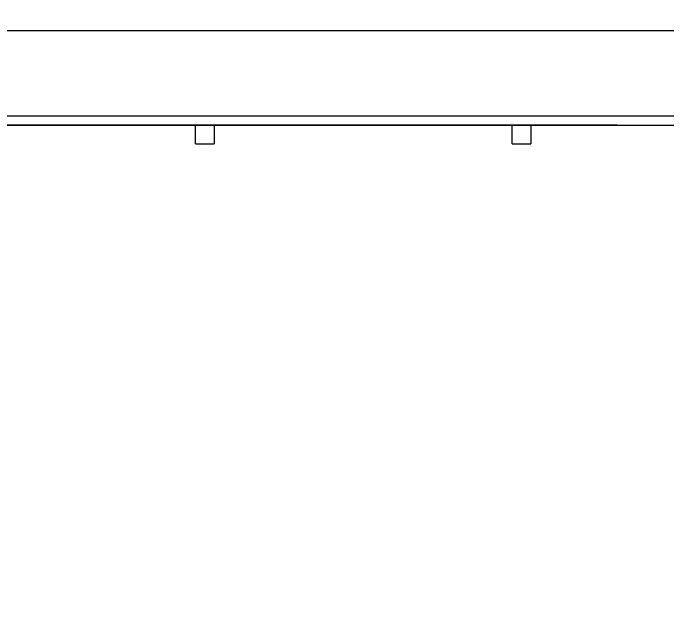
# Model space of a CAD drawing. Header units: millimetres. Extents: x 2831 to 3559, y 1674 to 2188.
# Drawn here: x 3149.5 to 3290.4, y 2060.8 to 2188.5 of the extents above; entities that cross this region are included whole.
import ezdxf

# ---------------------------------------------------------------- set-up
doc = ezdxf.new("R2010")
doc.units = ezdxf.units.MM
doc.styles.get("Standard").update_dxf_attribs({"font": 'arial.ttf'})
doc.dimstyles.new('ISO-25', dxfattribs={"dimtxt": 2.5, "dimasz": 2.5, "dimexe": 1.25, "dimexo": 0.625, "dimtad": 1, "dimtxsty": 'Standard', "dimcen": 2.5, "dimadec": 0, "dimazin": 0, "dimtfac": 1, "dimtmove": 0, "dimatfit": 3, "dimfxl": 1, "dimarcsym": 0})

# ---------------------------------------------------------------- blocks, each defined once
blk = doc.blocks.new('*D36')
at = {"color": 0, "lineweight": -2, "transparency": 16777216}
for p, q in [((3103.71, 2166.93), (3103.71, 2185.95)), ((3535.71, 2166.93), (3535.71, 2185.95)), ((3106.21, 2184.7), (3533.21, 2184.7))]:
    blk.add_line(p, q, dxfattribs=at)
at = {"color": 0, "transparency": 16777216}
for points in [[(3106.21, 2185.12), (3106.21, 2184.28), (3103.71, 2184.7)], [(3533.21, 2185.12), (3533.21, 2184.28), (3535.71, 2184.7)]]:
    blk.add_solid(points, dxfattribs=at)
at = {"layer": 'Defpoints', "color": 0, "transparency": 16777216}
for p in [(3535.71, 2184.7), (3103.71, 2166.3), (3535.71, 2166.3)]:
    blk.add_point(p, dxfattribs=at)
at = {"color": 0, "transparency": 16777216, "insert": (3319.71, 2186.83), "char_height": 2.5, "attachment_point": 5}
blk.add_mtext('43,2', dxfattribs=at)

msp = doc.modelspace()

# ---------------------------------------------------------------- linework, layer by layer
for p, q in [((3535.707, 2166.301), (3103.707, 2166.301)), ((3279.507, 2164.301), (3134.507, 2164.301)), ((3188.707, 2160.301), (3188.707, 2164.301)), ((3188.707, 2164.301), (3192.707, 2164.301)), ((3192.707, 2164.301), (3192.707, 2160.301)), ((3256.907, 2160.301), (3256.907, 2164.301)), ((3256.907, 2164.301), (3260.907, 2164.301)), ((3260.907, 2164.301), (3260.907, 2160.301)), ((3279.507, 2164.301), (3294.507, 2164.301)), ((3188.707, 2160.301), (3192.707, 2160.301)), ((3256.907, 2160.301), (3260.907, 2160.301))]:
    msp.add_line(p, q)
msp.add_lwpolyline([(3120.507, 2164.301), (3533.707, 2164.301), (3533.707, 2060.799)])

# ---------------------------------------------------------------- dimensions: what is measured, and where the dimension line sits
dim = msp.add_aligned_dim(p1=(3103.707, 2166.301), p2=(3535.707, 2166.301), distance=18.399, dimstyle='ISO-25', override={"dimlfac": 0.1})
dim.commit()
dim.dimension.update_dxf_attribs({"geometry": '*D36', "text_midpoint": (3319.707, 2186.828)})

doc.saveas('drawing.dxf')
